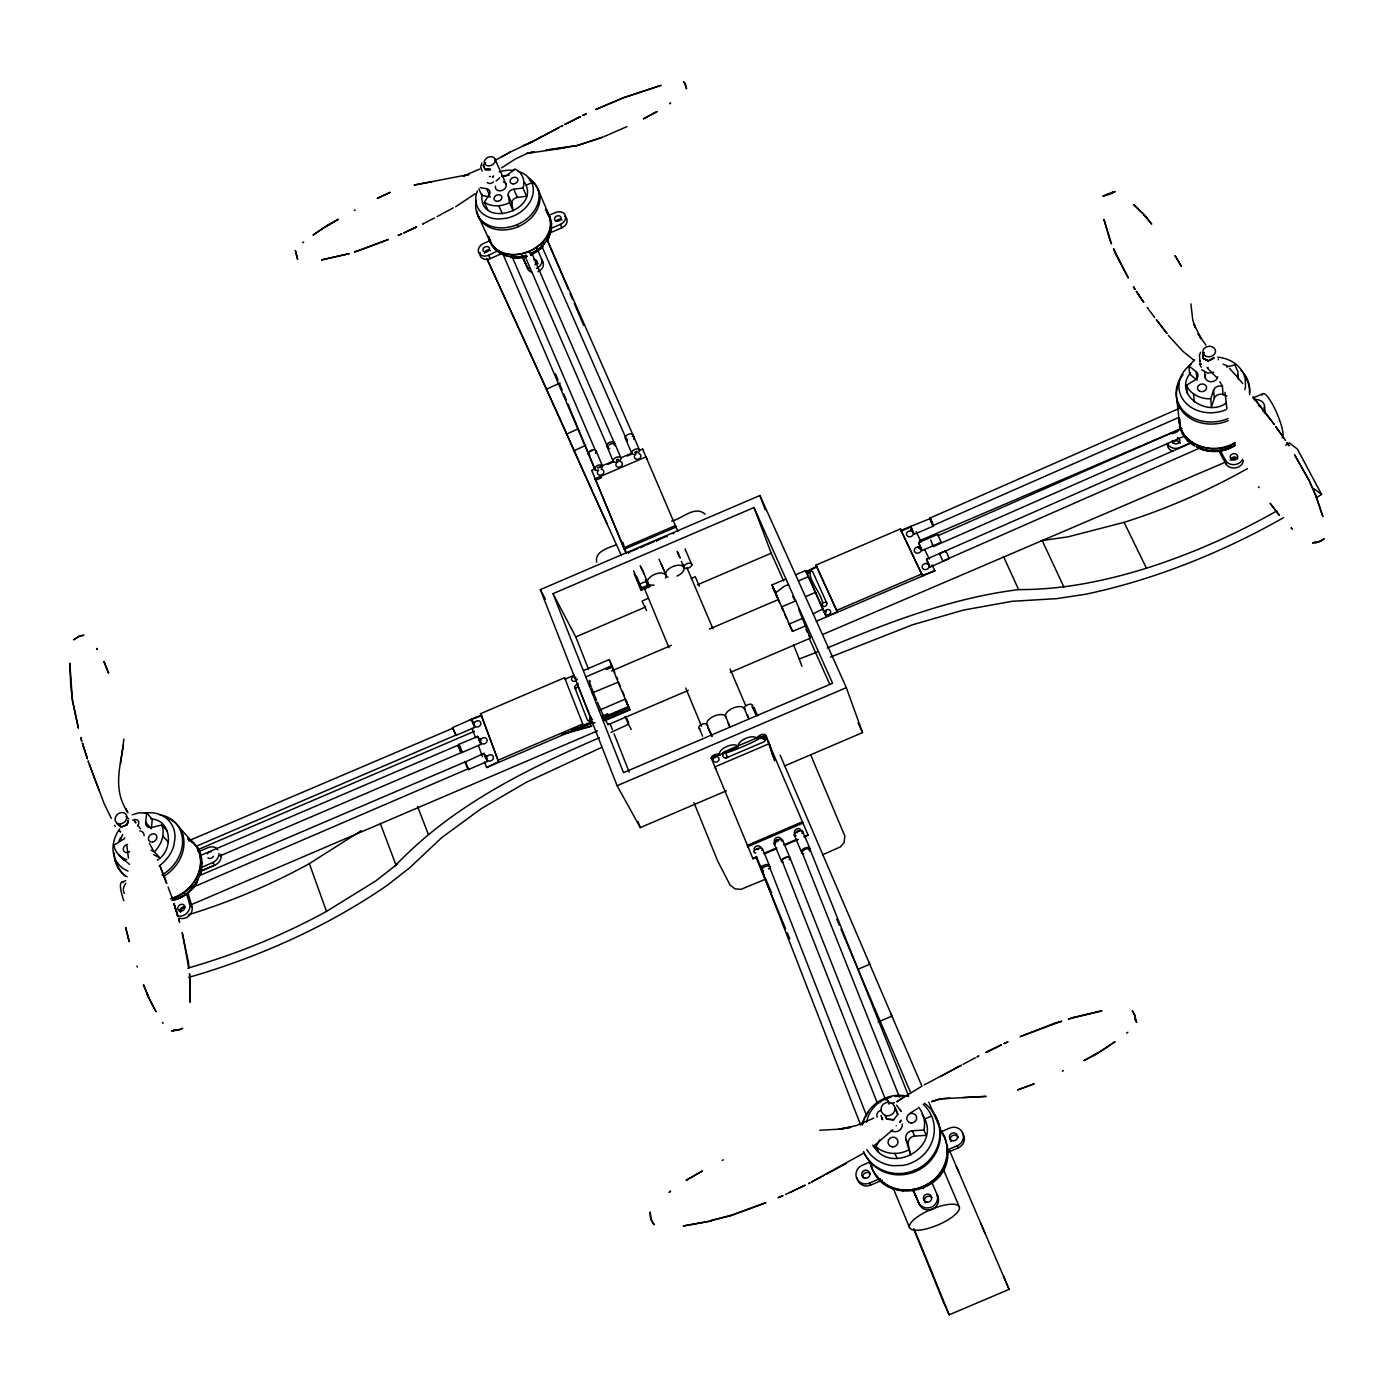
<?xml version="1.0" encoding="UTF-8"?>
<svg xmlns="http://www.w3.org/2000/svg" width="1396" height="1396" viewBox="0 0 1396 1396"><rect width="100%" height="100%" fill="white"/><g stroke="black" fill="none" stroke-linecap="round" stroke-linejoin="round"><path stroke-width="1.5" d="M877.281 1177.299L876.636 1176.008C899.233 1206.633 953.189 1183.476 947.012 1146.064C956.592 1193.65 879.55 1210.367 870.144 1161.681M1218.376 358.912L1218.359 359.767M1214.066 358.231L1208.325 360.866L1203.09 358.214L1203.474 352.996L1202.986 358.179L1208.325 360.901L1202.986 358.179L1203.335 352.822L1204.347 352.56M823.57 606.614L820.761 604.259L807.516 574.873L807.865 571.941L810.605 570.755A2.984 2.565 -19.8 0 1 812.891 572.203L826.956 603.456A3.001 2.6 -19.6 0 1 821.633 605.724M1179.009 408.522L930.172 517.986L931.97 522.889M1203.387 352.856L1202.986 358.179L1208.325 360.866L1214.049 357.446M932.772 524.477L933.435 525.367L930.172 517.986M123.372 745.202C119.498 769.161 113.268 790.468 127.437 811.757M549.71 234.493L549.954 230.549M488.705 236.186C497.953 275.727 568.346 245.277 546.464 211.337M547.319 240.723C551.315 232.958 553.357 223.639 549.169 215.525M123.878 739.06L120.562 763.839M932.284 544.894L933.348 546.534L930.731 540.043M816.398 621.203L934.919 570.772L922.372 575.327L900.891 530.393L930.137 518.579L933.191 526.17L914.206 534.284L910.768 526.275L911.763 529.416M481.986 194.114C477.99 229.572 541.788 210.953 524.617 182.37M1192.446 442.358L939.543 553.601L939.822 554.84M530.846 255.014L537.512 251.263L536.762 247.668M941.044 541.857L937.658 534.424L918.673 542.555C923.506 555.486 913.49 543.201 920.453 547.651M1201.729 447.174L942.841 561.035L939.543 553.601M146.667 812.978L152.321 819.155L151.326 828.631L145.655 822.488L146.667 812.978L138.64 812.891L132.201 814.775M197.586 851.106L197.9 848.105L196.522 846.587C208.999 867.021 192.142 894.121 170.417 898.919M941.131 542.294L922.11 550.6L918.673 542.555M929.753 518.143L931.149 522.331M926.543 559.15L945.633 550.827L947.692 554.718L949.123 558.732L930.015 567.055L926.543 559.15L930.015 567.055M175.687 897.401L177.1 898.884C201.111 890.683 213.222 852.624 187.762 838.874M937.658 534.424L937.938 535.715L1182.011 428.31M192.823 887.28L468.742 768.533M945.633 550.827L945.895 552.101M219.905 855.94L461.029 752.723L459.336 747.82L457.836 745.307L200.762 855.364M457.836 745.307L461.029 752.723M195.981 846.395L455.881 735.116L455.794 734.156M486 757.243L483.906 753.386L464.92 762.164L468.341 769.58L487.361 761.448L486.436 758.29M592.777 722.098L486.628 767.538L498.494 761.64L481.323 714.996L452.531 727.595L456.003 735.413L474.815 727.368L471.394 719.359L474.815 727.368M200.431 859.098L201.233 855.294L199.855 853.776M483.906 753.386L487.361 761.448M650.17 1212.356L651.618 1221.011L654.288 1224.746C651.967 1222.704 649.21 1214.782 650.309 1214.852L650.17 1212.182M481.027 744.347L477.764 736.425L481.027 744.347L462.146 752.444L460.017 748.588L458.708 744.417L477.764 736.425M468.341 769.58L465.549 761.919M590.421 716.794L589.374 721.017A3.001 2.6 -28.7 0 1 587.175 719.498L575.257 688.717L578.188 686.413L590.421 716.794L589.374 721.017L592.55 719.202M462.146 752.444L461.64 750.28M1264.34 412.972L1264.863 411A9.179 7.643 -6.6 0 0 1264.061 407.126M807.412 573.32L807.865 571.941M923.89 1130.01L912.269 1130.795A6.945 6.648 -24.6 0 0 905.795 1139.066L910.646 1155.277L908.22 1144.319A6.91 6.631 -24.6 0 1 914.659 1136.082L926.229 1135.314L923.89 1130.01C925.81 1122.192 923.594 1113.676 918.777 1107.272M1167.44 443.474L1167.422 443.579A9.126 7.678 -8.5 0 0 1171.104 450.454L1173.198 451.327M456.003 735.413L455.846 734.505M866.672 1122.122C868.521 1111.513 876.287 1102.02 886.635 1098.757L889.671 1103.381M117.316 823.745L121.33 827.043L127.019 824.704L128.153 820.883L127.053 824.722L121.243 827.078L117.159 823.727M128.135 820.953L127.019 824.704L128.223 820.848M778.497 841.09C779.195 837.53 773.524 840.828 777.031 841.928M757.086 738.17L757.295 737.524A4.467 2.094 -23.1 0 1 761.535 734.645A4.467 2.094 -23.1 0 1 765.374 735.203L765.374 735.989M765.235 736.407L765.374 735.203L758.813 738.013M1213.578 390.077L1214.311 398.296L1211.449 406.986L1210.698 398.802L1213.578 390.077A6.352 5.287 -7.7 0 1 1222.373 386.36L1223.088 394.597L1226.927 395.975M103.915 661.564L108.626 673.169L104.019 661.495M522.959 187.989L513.745 189.193A5.654 4.397 -23.9 0 0 508.196 195.231L509.523 202.629L513.17 210.866L511.861 203.484A5.619 4.38 -23.9 0 1 517.375 197.464L526.554 196.26L522.959 187.989C525.751 180.782 522.017 171.917 514.862 168.968L507.673 174.814A5.619 4.345 -23.9 0 1 501.74 176.158M120.143 840.549L122.726 834.424M761.204 736.565C763.49 739.025 713.094 759.651 724.35 751.746L759.424 736.791L764.24 737.332L765.305 739.81A3.054 2.705 -23.3 0 1 763.403 742.079L726.042 757.958A3.054 2.705 -24.9 0 1 723.058 754.329M1200.56 352.211L1199.443 355.422L1199.897 361.163M577.892 683.342L577.735 685.262M481.847 162.948L480.643 167.293L482.126 171.08M878.59 1151.892L876.007 1146.674L879.672 1139.921M1242.597 459.284L1241.48 461.134A9.248 7.783 -6.8 0 1 1233.069 464.659L1230.731 464.292A9.248 7.783 -6.8 0 1 1225.566 460.401L1220.383 450.856M1188.834 365.874L1196.232 371.86L1197.053 380.113L1189.689 374.145L1188.834 365.874L1194.487 360.011M1190.579 372.732C1172.605 394.405 1207.208 417.613 1226.246 402.99M488.042 210.395L484.29 202.176L489.158 194.899A5.636 4.38 -24.4 0 0 486.593 188.722L480.224 187.605M192.508 888.763L197.394 881.888L186.139 894.47L172.807 900.333A32.579 27.152 -40.7 0 0 197.272 881.766M529.381 251.804L530.288 253.845L537.652 249.727L543.847 244.283L548.419 237.878L547.546 235.819M807.586 572.988L809.104 571.034M822.174 605.951C825.106 596.755 807.115 580.422 810.605 570.755L807.83 572.796M885.378 1116.05L886.687 1119.138L893.597 1119.819L897.872 1114.322L895.255 1108.145M499.803 177.816L496.121 180.991M808.144 572.761L809.837 570.807L808.877 573.11M574.489 676.379L574.437 677.653L576.007 677.409M485.616 162.739L483.208 165.409L485.005 169.44L490.432 169.492L485.005 169.44L490.415 169.44L485.093 169.457L483.348 165.496M892.672 1129.835L873.233 1146.535M395.173 865.852C451.257 806.556 525.385 769.597 599.373 737.769M726.042 757.958L728.066 756.807M151.047 850.164L154.275 851.804C161.273 845.191 165.374 834.285 161.779 824.984L151.902 827.462A6.282 5.183 -39.8 0 1 145.655 822.488M157.399 860.111C173.645 850.234 172.319 820.098 150.716 818.789M1320.633 541.177L1324.263 538.873L1317.475 542.294L1320.756 541.177M361.32 830.672L309.354 863.618A350.693 184.534 -17.9 0 1 188.303 914.799M396.953 864.333L375.681 880.998L326.49 911.396A354.671 181.009 -18.2 0 1 187.762 968.143M1312.764 542.957L1314.299 542.102C1320.459 541.299 1313.933 543.917 1315.207 542.608L1312.833 542.922M756.353 849.361L758.621 849.449M180.45 1029.271C187.134 1025.833 176.943 1032.168 174.308 1029.847L172.615 1030.702M83.638 635.285L79.729 636.018L73.587 639.769L79.537 635.983L83.725 635.302M1115.369 253.688L1113.519 248.645L1128.352 278.013L1115.753 254.456M475.164 193.782L455.62 206.782M1113.659 192.282L1112.315 193.276C1090.8 200.762 1111.949 191.81 1113.833 192.247M978.526 1056.074L976.973 1056.929L978.858 1055.917M1127.881 1032.255L1126.677 1033.162M641.584 588.641C639.019 592.794 647.587 587.035 641.584 588.641L639.124 582.708M501.583 167.904L515.403 158.97L527.81 153.089L534.075 151.867L526.816 153.42L564.804 147.906M176.891 912.862L173.977 903.753L178.042 916.579L173.977 903.753M753.456 709.255L754.381 708.208L753.264 707.667M1111.914 1043.824L1115.09 1041.695L1100.327 1051.572L1110.884 1044.522M303.647 241.944L302.653 242.66M149.023 998.437L143.439 984.756L149.11 998.384M903.962 1097.064L921.308 1086.577M909.965 1113.258L917.73 1108.441M1138.438 294.643L1143.656 302.234L1136.396 291.45L1143.656 302.234M1187.333 393.498L1186.46 385.279L1195.255 379.887A6.317 5.235 -8.5 0 0 1196.232 371.86M354.34 210.482L355.212 209.958M863.723 1153.113L811.495 1182.028L820.988 1177.055M325.826 226.588L338.338 219.294L325.757 226.484M722.255 1160.46L723.355 1159.814M908.22 1150.077C898.186 1155.504 884.593 1154.352 876.007 1146.674M479.596 169.125L463.21 176.14L468.934 174.483L414.089 185.075L431.905 181.724M638.321 548.366L630.12 551.856A2.914 2.46 -24.9 0 0 629.456 552.223M646.47 544.894L654.34 541.526M656.155 540.758L664.426 537.233M1179.463 418.817C1178.678 445.952 1215.323 456.684 1235.146 442.864M1235.303 444.888C1224.17 452.828 1208.727 453.473 1196.721 447.069M1234.797 445.464C1223.385 452.95 1207.994 453.054 1196.04 446.685M501.792 156.788L509.959 152.199L495.51 160.174M530.916 255.154L543.114 246.359A29.176 22.929 -24 0 1 537.512 251.263M186.052 894.365L178.653 898.518L171.848 900.403M437.14 216.554L453.316 207.829M509.523 202.629C501.845 206.573 491.584 207.341 484.29 202.176M826.135 1174.35L846.098 1163.549M941.078 1076.089L961.443 1065.218L924.239 1084.919M975.368 1057.784L963.048 1064.328M822.855 1176.078L823.972 1175.484M1279.364 515.368L1270.098 503.275L1279.417 515.333M1062.373 1071.186L1063.49 1070.592M425.239 222.732L434.453 217.968M873.809 1118.161L856.219 1125.63L838.56 1129.329L850.879 1127.253L841.614 1129.032L819.749 1130.237M510.064 152.129L532.731 141.537L523.064 145.847M577.124 118.311L580.37 116.653L564.822 124.488L580.37 116.653M985.925 1052.462L1001.211 1044.976L985.925 1052.462L996.779 1047.157M626.944 126.6L604.154 136.564M407.632 231.23L416.531 226.955L403.933 232.87L416.531 226.955M789.77 1192.585L805.195 1185.169L785.616 1194.435M611.012 732.377L628.462 724.297L631.236 729.427M601.432 747.488L526.362 782.266L481.166 808.685L441.729 837.635L409.691 867.771L387.181 885.343A376.955 192.508 -18.2 0 1 188.512 977.444M522.924 145.917L532.173 141.659M566.881 434.68L546.412 389.257L560.058 382.993M566.619 434.121L578.119 428.851M621.395 555.625L573.965 450.751L585.639 445.394M647.988 598.395L642.09 601.118L646.54 610.593M691.299 578.52L695.243 576.705L699.396 586.32M933.435 525.367L1178.311 417.648M218.963 853.654A9.109 7.626 -39.8 0 1 218.666 855.8L217.811 857.912A9.109 7.626 -39.8 0 1 212.628 862.571L201.425 867.509L200.483 874.315A32.579 27.152 -40.7 0 0 201.373 868.382M933.348 546.534L1185.291 435.709M200.064 871.593L214.879 865.084A9.091 7.608 -39.8 0 0 220.062 860.425L220.917 858.331A9.091 7.608 -39.8 0 0 220.934 854.125M526.379 185.092L531.841 182.736M490.502 240.461L483.731 243.375A8.167 6.422 -24.8 0 0 479.142 247.389L478.462 249.134A8.167 6.422 -24.8 0 0 480.887 255.067L482.58 255.8A8.167 6.422 -24.8 0 0 488.617 255.259L498.355 250.53M548.488 215.508L555.259 212.611A8.167 6.422 -23.2 0 1 561.297 212.052L563.024 212.75A8.167 6.422 -23.2 0 1 565.572 218.649L564.909 220.376A8.167 6.422 -23.2 0 1 560.337 224.407L550.164 228.769M480.05 252.501A8.149 6.422 -24.8 0 0 482.475 258.435L484.168 259.167A8.149 6.422 -24.8 0 0 490.188 258.626L501.897 253.583M550.059 232.87L561.785 227.827A8.167 6.422 -23.2 0 0 566.34 223.814L567.003 222.086A8.167 6.422 -23.2 0 0 564.455 216.188M626.176 553.531L591.712 470.365L595.15 468.882M600.437 466.613L613.385 461.064M620.784 457.888L631.865 453.124M639.002 450.07L642.753 449.338M607.661 464.397L613.507 461.884M627.153 456.038L631.062 454.363M624.675 549.919L595.097 478.723L645.982 456.893L646.941 459.11M595.778 480.172L601.641 477.659M616.509 544.702C609.092 547.808 594.434 551.036 596.65 562.204M671.668 521.074C681.824 519.103 694.876 504.881 705.102 514.199M623.68 547.79L675.367 525.629L676.31 527.793M624.344 549.204L675.996 527.077M726.391 790.799L640.293 827.601L617.102 785.704L540.339 589.618L759.93 495.493L846.342 687.67L862.536 732.621L784.447 765.985M553.008 593.666L753.997 507.533L832.574 683.255L623.523 772.669L553.008 593.666L575.78 636.925L588.536 669.208M575.78 636.925L645.58 607.016M697.424 584.802L771.22 553.2L753.997 507.533M816.8 567.23L816.032 565.066L900.455 528.927L922.582 576.059M779.579 602.74L772.005 584.924L785.808 579.008M795.668 574.786L805.527 570.563L808.546 577.333M814.985 567.998L805.963 571.871L805.527 570.563M909.826 527.391L901.101 531.126L900.455 528.927M498.895 762.286L480.521 713.705L564.56 677.706L565.659 679.695M583.615 670.534L609.162 659.593L612.443 667.026L611.535 665.875L585.919 676.833M565.293 679.032L574.297 675.175M188.792 840.741L453.089 728.119M774.099 590.037C774.588 597.418 782.737 584.261 788.635 585.099M798.529 580.876L808.406 576.635L810.622 581.05L815.91 593.719L815.526 592.393L805.614 596.633M606.37 669.591L612.268 667.061M611.431 671.005L671.406 645.318M709.412 629.055L777.398 599.948M121.731 882.307L125.745 880.579M197.866 849.693L474.378 731.312M919.301 540.828L1180.981 428.799M1252.893 398.017L1262.874 393.742M782.667 609.424L781.812 606.824L795.685 600.873M592.253 692.905L618.184 682.173M199.593 875.589L465.583 761.727M789.281 624.012L803.189 618.062M813.135 613.804L822.907 608.988L826.467 617.189L821.284 605.585M599.39 710.198L625.129 699.169M837.408 612.512L836.675 610.384L921.953 573.896M826.205 616.491L837.164 611.797L816.538 566.514L805.946 571.819M788.391 622.633L792.474 631.393L806.452 625.46M497.709 760.384L582.603 724.035L583.685 725.99M639.944 547.668L644.83 545.592M601.868 716.322L607.853 713.757M592.41 721.453L583.319 725.344L564.56 677.706M602.426 717.684L628.2 706.655L626.298 701.228L626.821 702.31M602.618 717.945L628.741 707.161L622.982 709.569M603.927 717.719L609.651 715.275M602.723 718.417L628.741 707.249L629.247 708.365M594.993 722.57L571.051 729.794M602.985 719.149L628.95 708.034L629.875 709.988L629.125 708.453M603.578 720.702L629.718 709.5M605.777 720.249L629.84 709.953M608.272 724.629L688.298 690.374M730.317 672.401L810.361 638.147L798.652 609.267M178.688 910.07L184.708 907.505M190.711 904.922L597.488 730.858M822.419 634.604L1226.159 461.832M1230.155 460.122L1236.158 457.539M617.102 785.704L846.342 687.67M756.911 857.092L752.985 858.767L711.349 758.307L738.362 746.755M711.943 758.831L711.349 758.307A4.467 2.094 -22.6 0 1 714.56 754.66A4.467 2.094 -22.6 0 1 719.551 754.8L720.039 755.376M747.89 846.587L802.944 823.064M763.821 853.41L776.612 847.93M783.941 844.807L796.732 839.345M804.131 836.187L808.144 835.209L804.201 836.885M764.799 853.724L776.612 848.663M784.5 845.313L798.285 839.415M765.078 879.375L740.91 889.374L735.134 888.903L730.091 885.099L717.701 861.07L693.934 802.56M822.488 854.858L840.497 846.849L844.126 842.364L844.859 836.082L810.727 755.009M857.877 969.33L869.778 964.252L780.155 755.166M878.101 1022.029L891.957 1016.131M922.058 1114.235L924.885 1118.929L931.603 1116.067M869.272 1162.31L862.17 1165.328A9.999 9.598 -31.7 0 0 856.743 1170.686L856.045 1173.146A9.999 9.598 -31.7 0 0 859.674 1182.028L861.89 1183.25A9.999 9.598 -31.7 0 0 869.464 1183.093L880.143 1178.556M940.852 1131.842L949.734 1128.073A9.999 9.598 -19.9 0 1 957.342 1127.881L959.576 1129.085A9.999 9.598 -19.9 0 1 963.397 1137.897L962.717 1140.34A9.999 9.598 -19.9 0 1 957.324 1145.697L946.645 1150.252M857.127 1177.788A9.981 9.58 -31.8 0 0 860.791 1184.14L863.007 1185.344A9.981 9.58 -31.8 0 0 870.563 1185.187L882.289 1180.196M946.488 1152.887L958.232 1147.896A9.964 9.58 -19.9 0 0 963.624 1142.539L964.287 1140.096A9.964 9.58 -19.9 0 0 962.315 1133.028M913.612 1228.969A390.025 8.917 67 0 1 943.312 1301.875L949.175 1314.823L1009.116 1289.363L1003.55 1276.293M648.651 587.507L650.292 586.128L648.704 585.605L647.273 587.402L648.651 587.507L645.353 579.549M1172.361 433.772L1177.98 431.416M198.982 851.473L208.248 847.564A9.109 7.626 -39.8 0 1 214.722 847.32L216.485 848.314A9.109 7.626 -39.8 0 1 217.828 849.763M1191.05 442.654L1179.795 447.523A9.144 7.678 -8.5 0 1 1172.815 447.994L1170.721 447.121A9.144 7.678 -8.5 0 1 1167.754 444.137M199.454 871.575L214.879 865.084L212.628 862.571M801.915 666.293L799.245 659.034L817.201 651.949M827.182 648.023C888.851 622.197 951.828 597.907 1018.609 589.601C1062.269 589.81 1104.899 581.085 1146.43 568.207A356.765 181.881 -27.4 0 0 1276.834 510.901M830.358 657.15L912.408 624.815L963.153 610.157L1011.926 601.327L1056.598 598.64L1085.268 594.312A379.189 193.433 -27.4 0 0 1283.5 517.672M1213.77 372.226L1207.645 373.133L1201.624 369.731M501.67 176.123L509.191 175.076M489.822 241.054C494.917 255.485 512.925 260.127 526.257 255.102M931.743 1101.566L940.59 1098.809M931.603 1101.601L940.433 1098.861L986.1 1096.401L962.839 1097.553M180.573 1029.288L172.668 1030.649M665.089 536.867L665.822 536.64A2.914 2.46 -23.7 0 1 667.271 536.71M761.291 737.123L763.577 737.001M725.501 752.531L724.733 752.758A3.054 2.705 -24.9 0 0 724.035 753.142M1202.497 447.418L1202.706 449.442L1211.92 450.908L1221.395 450.28L1230.469 447.61L1230.312 445.586M892.463 1103.224L894.47 1102.648M580.788 726.286L590.752 723.529M579.375 728.38L585.378 726.705M561.541 734.156L591.625 725.798M561.663 734.575L591.73 726.252M1247.483 468.567A352.752 185.459 -27.7 0 1 1124.077 522.331L1067.94 536.867L1040.997 540.723M1226.613 367.026L1234.867 364.897L1237.938 371.685L1238.2 377.513M822.645 602.775L826.397 602.234L826.956 603.456M940.346 1098.879L949.961 1098.094M551.961 149.477L577.194 145.585L602.898 137.122L577.194 145.55L545.958 149.948M523.64 257.422L511.006 257.335M1210.698 398.802C1201.083 399.221 1190.422 394.44 1186.46 385.279M1043.335 540.496L1042.201 540.549L1063.874 586.966M489.455 176.489L490.345 176.489M760.087 736.617L762.827 736.861M893.58 1119.767L886.774 1119.086L885.326 1115.666M510.953 257.196L516.188 257.946L527.269 256.288A29.176 22.929 -24 0 1 510.866 257.318M490.328 196.976L481.864 195.492L478.863 188.879M1207.208 367.462L1208.203 367.689M126.757 859.674C120.213 857.842 114.856 851.909 113.896 845.156L122.918 839.659A6.299 5.183 -40.5 0 0 124.959 837.844M761.57 736.687L764.24 737.332M176.978 915.636L179.037 916.125A9.196 7.713 -41.5 0 0 187.343 912.635L188.722 910.698A9.196 7.713 -41.5 0 0 189.629 904.276L186.61 893.876M179.316 918.062L181.375 918.551A9.179 7.695 -41.6 0 0 189.682 915.061L191.06 913.124A9.179 7.695 -41.6 0 0 191.95 906.719L188.006 892.882M911.256 531.004C914.938 530.288 908.622 527.583 911.256 531.004A3.49 3.001 -16.4 0 0 906.44 534.162A3.49 3.001 -16.4 0 0 911.466 536.378A3.49 3.001 -16.4 0 0 912.024 531.265M1223.105 364.147L1227.712 365.996M468.655 769.109L468.079 768.271M761.78 736.896L765.148 738.397M712.344 759.023L711.349 758.307M699.815 728.729L699.187 728.45A4.432 2.129 -22.6 0 1 701.455 724.576A4.432 2.129 -22.6 0 1 706.952 724.524A10.156 4.869 -22.7 0 1 714.246 716.078A10.156 4.869 -22.7 0 1 725.641 716.532L726.112 717.108M761.291 737.926L765.305 739.81L761.797 737.193M455.881 735.116L452.531 727.595M745.29 709.273L744.33 708.54A10.156 4.869 -22.9 0 0 733.005 708.069A10.156 4.869 -22.9 0 0 725.641 716.532L725.833 717.823M153.508 854.579L159.929 857.842L154.275 851.804M464.885 761.518L465.671 762.582M189.158 840.409L192.613 842.364M129.514 864.386L122.272 858.139M458.708 744.417L459.93 746.284M933.052 526.065L932.057 524.32M796.907 832.766L797.168 831.283L799.035 831.388M1313.566 488.443L1321.628 494.393A379.189 193.433 -27.4 0 1 1316.306 497.831M1194.226 360.465L1182.848 351.269L1168.365 335.476M896.476 1105.196L901.223 1111.495L900.245 1109.803M1179.655 424.733C1180.667 433.772 1186.757 441.363 1194.383 445.987L1194.156 443.963M1207.226 368.003L1216.614 377.461M126.006 816.712L128.816 818.911M577.455 684.354A2.966 2.565 -28.4 0 0 574.786 687.478L575.763 689.17M1133.866 204.741L1142.905 213.536L1133.831 204.706M893.772 1189.601L909.581 1227.73L911.309 1229.387A26.96 8.481 -22.8 0 0 940.852 1223.664A26.96 8.481 -22.8 0 0 959.314 1206.894L943.138 1168.923M115.292 861.297L116.775 862.833A36.61 30.311 -40.4 0 0 125.326 876.077M118.608 854.509L124.419 860.512M959.314 1206.894L957.691 1205.184A26.96 8.481 -22.8 0 0 927.991 1210.821A26.96 8.481 -22.8 0 0 909.581 1227.73M189.629 904.276L191.95 906.719M183.888 892.812L185.284 894.295M190.938 886.477L192.334 887.978M196.347 878.869L197.743 880.37M162.704 835.942L168.323 842.05M199.768 870.493L201.146 871.994M1229.649 368.561L1236.385 375.96M161.779 824.984L167.38 831.126M200.954 861.925L202.333 863.443M179.543 827.741L196.155 846.168M181.463 833.429L182.893 835M617.957 681.894L628.741 707.249M628.165 706.62L624.815 698.681L625.792 699.937M707.039 725.082L707.807 725.536M1236.647 376.257L1242.789 383.603M737.734 746.022L737.524 745.761A10.226 4.799 -22.7 0 0 725.728 746.965A10.226 4.799 -22.7 0 0 719.551 754.8L719.638 755.358M757.173 738.728L756.353 737.716A10.226 4.799 -22.9 0 0 745.813 738.344A10.226 4.799 -22.9 0 0 738.17 745.499L738.222 745.813M640.973 566.933L648.529 584.086A9.859 5.183 -22.7 0 0 654.061 585.133M815.526 592.393L823.308 610.192M659.034 559.185L666.642 576.339A9.859 5.2 -22.9 0 0 668.056 577.089M810.361 638.147L808.912 635.634M681.353 561.454L684.895 568.277A4.293 2.269 -23.1 0 0 691.735 565.345L691.91 564.682A4.293 2.269 -23.1 0 0 687.495 563.495A4.293 2.269 -23.1 0 0 683.918 567.474L684.145 568.835A9.859 5.2 -22.9 0 1 676.938 576.094M1205.935 345.144L1198.1 333.749L1201.275 339.036L1193.667 323.523L1195.273 327.449L1192.76 320.12L1190.91 303.857M1154.701 317.503L1148.838 309.668M1258.442 486.75L1259.105 487.623M138.047 825.525L140.472 828.823M1283.5 437.489L1275.578 426.356L1285.524 440.473M772.005 584.924L775.827 593.841M914.066 534.197L912.652 531.475M921.971 550.495L921.395 549.518M774.797 591.032L783.61 611.535M774.239 589.88L777.014 596.842L776.7 596.005M781.812 606.824L790.729 627.519M546.464 212L550.041 217.584M469.178 720.196L481.725 715.642L480.521 713.705M485.267 756.824C491.287 758.133 481.149 751.746 486.803 759.267M928.427 563.426C922.983 562.099 930.661 565.764 928.829 565.171M1219.842 381.841L1222.564 386.378M941.305 1131.406L944.935 1137.827L941.881 1132.732M479.107 739.723C485.337 740.613 475.67 735.046 480.556 742.183M872.884 1144.999C888.851 1175.066 939.124 1149.885 924.885 1118.929M472.982 722.866C477.641 724.227 469.789 718.242 474.361 725.222M127.996 812.734L125.71 808.79L127.333 811.617M111.314 818.388L104.089 803.538L89.082 763.612L99.238 790.817M155.916 1011.472L149.407 999.117L156.038 1011.699M1218.917 451.1L1225.845 463.734A9.231 7.765 -6.7 0 0 1231.01 467.608L1233.349 467.992A9.231 7.765 -6.7 0 0 1241.742 464.467L1242.859 462.634A9.231 7.765 -6.7 0 0 1243.4 460.628M618.952 683.569L619.056 682.923M149.407 843.254L153.822 851.49M162.442 1022.395L163.088 1023.46M1321.628 494.393L1297.408 449.076L1289.293 442.933A352.752 185.459 -27.7 0 1 1285.768 445.272M540.339 589.618L545.452 599.198M869.464 1183.093L870.563 1185.187M871.628 1167.44L872.291 1168.731L871.296 1164.892M883.79 1182.97L884.418 1184.244M892.62 1187.822L893.248 1189.095M618.672 683.063L620.26 686.361M902.531 1190.247L903.142 1191.503M1124.077 522.331L1146.43 568.207M880.946 1115.439L882.481 1119.557L881.888 1117.673M916.142 531.754L921.238 542.049M924.588 549.309L929.282 559.063M932.092 564.926L934.919 570.772M748.186 847.198L747.296 845.348L802.403 821.808L803.224 823.692M912.932 1189.916L919.301 1204.137A10.051 9.737 -26.6 0 0 924.676 1209.355L927.188 1209.966A10.051 9.737 -26.6 0 0 936.454 1206.022L937.763 1203.771A10.051 9.737 -26.6 0 0 937.798 1196.267L931.708 1182.028M894.766 1153.323L897.244 1158.505M752.985 858.767L756.423 856.568L764.362 875.641M912.827 1190.02L913.438 1191.294M715.747 768.847L714.839 766.91L769.022 743.754L769.877 745.708M881.574 1117.673L882.481 1119.557M792.754 596.301L794.307 599.582M114.664 825.263L115.31 826.624M914.886 1170.214L915.497 1171.523M595.097 478.723L596.127 480.905M488.617 255.259L490.188 258.626M617.974 681.632L611.535 665.875M905.795 1139.066L908.22 1144.319M493.329 246.708L494.271 248.732M478.2 215.944L489.56 240.513M886.635 1098.757L889.13 1104.166M498.721 250.739L499.576 253.147M1003.462 556.428L1018.609 589.601M505.404 253.95L506.329 255.992M816.032 565.066L836.675 610.384M931.795 1181.958L932.371 1183.25M937.798 1196.267L936.838 1194.173A10.069 9.755 -26.5 0 1 936.821 1201.694L935.495 1203.945A10.069 9.755 -26.5 0 1 926.211 1207.889L923.681 1207.278A10.069 9.755 -26.5 0 1 918.306 1202.061M806.015 629.387L807.342 632.318M513.135 255.049L514.06 257.091M912.269 1130.795L914.659 1136.082M486.593 188.722L489.577 195.335M593.108 492.893L607.086 523.814M858.086 722.709L862.536 732.621M521.319 254.316L522.226 256.358M522.697 257.37L527.897 268.957A8.219 6.509 -24 0 0 531.893 272.255M498.738 205.631L502.42 213.85M592.253 490.991L567.596 435.779A341.915 2.042 65.3 0 0 488.792 262.71L486.82 258.626A321.673 1.92 65.3 0 1 546.412 389.257M614.833 672.575L609.162 659.593M771.22 553.2L783.61 580.945M809.261 638.426L829.608 684.005M523.134 258.26L527.897 268.957L522.872 256.951M773.75 589.339L773.244 588.222L773.873 589.81M517.27 224.582L518.213 226.676A32.736 25.529 -24 0 0 535.785 185.72M939.124 1174.682L939.7 1175.956M460.383 747.226L461.273 749.303M494.969 159.039A5.689 4.397 -24 0 1 488.6 165.932A5.689 4.397 -24 0 1 485.651 158.917A5.689 4.397 -24 0 1 494.969 159.039L505.98 184.01M508.196 195.231L511.861 203.484M566.444 433.702L573.965 450.751M546.255 237.878L634.028 437.332M537.966 271.714A8.219 6.509 -24 0 0 541.404 269.288L542.573 267.666A8.219 6.509 -24 0 0 542.992 262.465L541.491 259.098A8.219 6.509 -24 0 1 541.072 264.298L539.903 265.921A8.219 6.509 -24 0 1 536.465 268.346M912.775 1189.322L919.301 1204.137L913.717 1190.788M626.193 717.195L628.776 723.058M625.024 716.445L628.462 724.297M541.282 244.946L626.979 440.543M513.745 189.193L517.375 197.464M542.957 242.223L543.847 244.283M944.307 1165.835L944.865 1167.143M531.579 252.711L614.99 444.469M895.202 1108.302L897.785 1114.357M524.844 255.8L607.941 447.68M786.576 618.533L784.535 613.769M776.49 595.708L775.967 594.504M956.173 1165.974L984.965 1233.139M980.777 1223.28L1009.116 1289.363M511.529 255.294L594.905 449.268M868.766 961.984L892.533 1017.457M890.596 1013.007L922.041 1086.35M928.794 1102.09L941.148 1130.987M949.629 1150.758L958.947 1172.518M550.199 228.927L551.071 230.986M946.994 1156.08L947.552 1157.389M754.206 707.807L757.644 715.834M766.212 735.884L774.553 760.855M765.374 735.203L808.144 835.209M752.479 705.835L756.51 715.258M642.439 448.605L677.845 531.387M685.017 548.907L691.858 564.909M752.828 707.755L755.393 713.757M503.084 254.369L588.728 454.468M538.332 190.065L548.925 214.967M550.739 221.999L551.629 224.058M802.63 831.405L810.291 849.361M633.034 434.959L639.455 450.001M546.133 237.372L568.346 289.478M570.057 293.492L572.604 299.494M574.314 303.508L583.72 325.547M686.972 567.806L712.99 628.846M730.091 669.016L745.481 705.102M836.693 919.126L839.24 925.129M840.95 929.125L910.768 1092.981M747.296 714.735L748.902 718.521M677.671 552.048L680.236 558.051M751.886 706.934A4.432 2.129 -23.1 0 0 752.357 706.254L752.549 705.608A4.432 2.129 -23.1 0 0 748.099 704.631A4.432 2.129 -23.1 0 0 744.33 708.54L748.343 717.963M677.095 551.455L679.66 557.458M682.347 564.246L684.04 568.259M790.921 627.467L792.527 631.376M794.237 834.983L801.862 852.956M625.338 438.257L631.742 453.299M725.833 753.386L727.508 757.33M560.337 224.407L561.785 227.827M537.914 250.477L542.992 262.465M782.51 840.06L790.066 857.982M614.572 442.881L620.923 457.94M765.148 877.561L771.691 893.108M622.267 690.933L624.187 695.54M626.996 702.729L628.95 708.034M725.641 716.532L729.619 725.972M661.215 563.827L663.746 569.847M728.136 722.936L729.724 726.723M774.117 843.655L781.655 861.576M606.894 446.179L613.21 461.256M762.373 848.663L769.859 866.619M596.109 450.803L602.426 465.932M710.599 732.673L712.169 736.46M642.3 569.568L643.975 573.582M706.952 724.524L711.681 735.884M707.772 727.194L710.128 732.865M640.188 565.746L641.863 569.76M646.034 579.811L647.709 583.825M760.785 865.869L763.176 871.628M957.324 1145.697L958.232 1147.896M555.521 373.936L558.016 379.991M559.691 384.005L562.204 390.042M563.862 394.073L566.375 400.111M568.032 404.142L595.586 470.557M644.376 588.379L668.963 647.692M685.698 688.019L701.542 726.252M755.637 856.533L785.599 928.759M787.257 932.772L789.752 938.793M588.431 454.101L594.713 469.248M636.576 576.304L639.036 582.254M699.396 728.538L702.537 736.111M633.679 570.894L640.345 586.983M634.168 573.808L640.956 590.107M616.858 677.304L617.765 679.52M136.895 966.067L137.297 967.044M793.609 645.057L799.245 659.034M809.54 848.192L908.604 1095.947M801.653 851.298L899.513 1097.186M789.927 857.65L885.622 1099.908M610.052 723.669L612.443 729.724M614.048 733.755L629.195 772.093M782.039 860.756L877.351 1103.154M637.92 821.546L640.293 827.601M768.882 865.241L866.619 1115.823M574.786 687.478L575.257 688.717M760.995 868.329L860.686 1125.141M417.596 806.591L428.38 834.476M380.27 823.361L395.993 865.084M171.027 894.941L168.113 887.106M759.93 495.493L765.2 509.715M472.145 728.363L475.582 737.786M478.339 745.324L482.51 756.719M484.482 762.111L486.628 767.538M309.354 863.618L326.49 911.396M82.416 743.318L87.372 758.674L82.416 743.318L83.463 746.546M768.795 741.887L773.122 756.283M622.86 542.189L626.001 552.397M944.377 1136.484L947.57 1147.39M920.453 546.761L920.941 548.733M490.013 239.85L490.764 243.096M647.657 583.005L647.604 584.261A4.31 2.269 -22.5 0 1 640.747 587.192L640.118 586.861A4.31 2.269 -22.5 0 1 642.23 582.882A4.31 2.269 -22.5 0 1 647.657 583.005A9.859 5.183 -22.7 0 1 654.55 574.384A9.859 5.183 -22.7 0 1 665.787 575.239A9.859 5.2 -22.9 0 1 672.732 566.584A9.859 5.2 -22.9 0 1 683.918 567.474M126.704 844.528L128.449 858.156M665.787 575.239L666.014 576.6A9.859 5.183 -22.7 0 1 665.63 578.119M1225.007 392.363L1226.944 408.801M1199.845 360.255L1200.071 362.157M1176.845 399.692L1179.603 424.192M1179.341 405.172L1179.568 407.248M1182.342 432.219L1182.569 434.243M1187.298 438.78L1187.507 440.804M1193.51 393.689L1194.348 401.874M1202.846 352.699L1203.247 356.853M1204.626 371.371L1205.219 377.601M1211.728 448.884L1211.92 450.908M1221.221 448.273L1221.395 450.28M1225.566 460.401L1225.845 463.734M1238.095 374.931L1238.409 379.066M1246.227 377.007L1246.384 379.136A36.785 30.572 -7.8 0 1 1249.595 394.667M1179.62 418.87L1179.882 426.757M608.29 723.913A24.046 1.204 66.8 0 1 607.592 723.843L606.318 721.592A24.046 1.204 66.8 0 1 597.401 702.205M596.581 700.269A24.046 1.204 66.8 0 1 591.642 687.966M591.119 686.57A24.046 1.204 66.8 0 1 590.142 681.3M1262.124 395.225A24.098 4.991 66.8 0 1 1272.803 404.84A24.098 4.991 66.8 0 1 1283.011 433.65L1282.924 436.477A24.098 4.991 66.8 0 1 1282.121 437.873M123.825 900.717A23.976 5.479 66.8 0 1 123.372 882.534M761.309 868.713A4.24 1.832 -21.3 0 1 764.764 864.892A4.24 1.832 -21.3 0 1 768.69 866.288M762.635 869.08A4.24 1.832 -21.3 0 1 761.867 868.975M782.353 861.14A4.24 1.832 -21.5 0 1 783.714 858.313A4.24 1.832 -21.5 0 1 788.827 856.952A4.24 1.832 -21.5 0 1 789.246 859.325M801.95 851.682A4.24 1.832 -21.7 0 1 803.346 848.838A4.24 1.832 -21.7 0 1 808.459 847.494A4.24 1.832 -21.7 0 1 808.825 849.867M632.318 436.39A3.874 2.199 -23.8 0 1 633.679 439.199M627.345 440.996A3.874 2.199 -23.8 0 1 626.961 439.339M608.848 445.167A3.874 2.199 -23.5 0 1 613.263 443.544A3.874 2.199 -23.5 0 1 615.008 445.673M609.668 448.605A3.874 2.199 -23.5 0 1 607.923 446.476M595.394 450.803A3.874 2.199 -23.2 0 1 595.446 453.124M589.705 455.236A3.874 2.199 -23.2 0 1 589.618 451.972M590.368 451.379A3.874 2.199 -23.2 0 1 592.183 450.559M914.171 1229.073A414.717 9.475 67 0 1 949.175 1314.823M640.52 547.389A9.807 5.252 -22.7 0 1 642.771 546.22M656.609 541.055A9.807 5.252 -22.9 0 1 660.849 538.472M673.134 533.778A2.914 2.46 -23.4 0 1 673.692 533.272M628.497 553.34A2.914 2.46 -24.9 0 1 628.915 552.729M601.24 469.422A3.35 2.792 -24.7 0 1 603.683 472.947A3.35 2.792 -24.7 0 1 598.954 474.989A3.35 2.792 -24.7 0 1 598.151 470.749M639.054 453.683A3.35 2.792 -23.6 0 1 640.31 457.766A3.35 2.792 -23.6 0 1 635.32 458.708A3.35 2.792 -23.6 0 1 635.791 454.293M620.557 461.622A3.35 2.792 -24.1 0 1 622.075 465.252A3.35 2.792 -24.1 0 1 617.713 467.119A3.35 2.792 -24.1 0 1 616.194 463.489M616.666 462.809A3.35 2.792 -24.1 0 1 618.062 461.797L617.015 462.111A4.205 2.373 -22.8 0 1 613.35 459.703A4.205 2.373 -22.8 0 1 619.667 456.998A4.205 2.373 -22.8 0 1 619.004 461.256M589.444 454.956A4.188 2.391 -22.5 0 1 589.252 451.623A4.188 2.391 -22.5 0 1 594.574 449.791A4.188 2.391 -22.5 0 1 595.691 452.81M598.518 470.103A4.205 2.373 -22.5 0 1 594.731 467.957A4.205 2.373 -22.5 0 1 600.594 464.903A4.205 2.373 -22.5 0 1 601.344 468.637M607.888 447.052A4.188 2.391 -22.8 0 1 607.731 443.684A4.188 2.391 -22.8 0 1 613.053 441.869A4.188 2.391 -22.8 0 1 614.135 444.905M627.153 439.321A4.188 2.391 -23.1 0 1 625.635 436.459A4.188 2.391 -23.1 0 1 630.626 433.859A4.188 2.391 -23.1 0 1 632.999 436.267M635.512 454.171A4.205 2.373 -23.1 0 1 631.777 451.99A4.205 2.373 -23.1 0 1 637.658 448.936A4.205 2.373 -23.1 0 1 638.338 452.705M715.816 756.667A3.054 2.687 -25.4 0 1 719.045 759.581A3.054 2.687 -25.4 0 1 714.839 761.989A3.054 2.687 -25.4 0 1 713.792 757.819M795.039 834.18A3.647 3.281 -23.4 0 1 796.662 828.997A3.647 3.281 -23.4 0 1 801.513 831.405M754.398 850.6A3.647 3.281 -25.5 0 1 756.492 846.15A3.647 3.281 -25.5 0 1 761.099 847.738M775.583 843.341A3.647 3.281 -24.5 0 1 776.577 837.565A3.647 3.281 -24.5 0 1 781.376 840.863M803.66 853.706A4.572 1.972 -23 0 1 802.543 851.141A4.572 1.972 -23 0 1 808.493 848.594A4.572 1.972 -23 0 1 809.61 851.159M796.034 835.75A4.554 2.007 -23 0 1 794.9 833.168A4.554 2.007 -23 0 1 800.833 830.637A4.554 2.007 -23 0 1 801.95 833.22M783.47 862.327A4.572 1.972 -22.8 0 1 782.301 859.779A4.572 1.972 -22.8 0 1 788.251 857.231A4.572 1.972 -22.8 0 1 789.421 859.796M775.094 844.318A4.554 2.007 -22.8 0 1 774.989 841.614A4.554 2.007 -22.8 0 1 780.381 839.31A4.554 2.007 -22.8 0 1 782.353 841.212M763.263 870.947A4.572 1.972 -22.6 0 1 762.286 868.207A4.572 1.972 -22.6 0 1 768.603 865.921A4.572 1.972 -22.6 0 1 768.481 869.062M755.812 852.991A4.554 2.007 -22.6 0 1 754.608 850.443A4.554 2.007 -22.6 0 1 760.541 847.913A4.554 2.007 -22.6 0 1 761.745 850.461M824.792 611.989A3.001 2.6 -19.5 0 1 829.154 609.72A3.001 2.6 -19.5 0 1 829.678 613.978A3.001 2.6 -19.5 0 1 824.966 613.333M927.747 563.984A3.525 3.036 -16 0 1 927.468 569.027A3.525 3.036 -16 0 1 922.198 567.439A3.525 3.036 -16 0 1 926.072 563.478M921.168 549.5A3.507 3.019 -16.2 0 1 916.945 553.148A3.507 3.019 -16.2 0 1 914.799 548.68A3.507 3.019 -16.2 0 1 920.488 548.087M1172.937 443.003A3.787 3.176 -8.5 0 1 1180.178 443.335M1230.644 459.197A3.822 3.211 -6.7 0 1 1237.694 458.743M1263.014 411.384A9.196 7.643 -6.6 0 0 1264.13 409.569L1264.654 407.597A9.196 7.643 -6.6 0 0 1260.797 400.774L1258.668 399.919A9.196 7.643 -6.6 0 0 1253.957 399.727M1258.424 405.084A3.804 3.176 -6.6 0 1 1259.262 406.55M1177.421 437.611A3.787 3.176 -8.5 0 1 1179.707 441.363A3.787 3.176 -8.5 0 1 1175.345 443.806A3.787 3.176 -8.5 0 1 1172.308 440.473M1234.919 445.446A32.736 27.379 -7.5 0 1 1198.483 447.837M1235.268 442.532A36.261 30.293 -7.6 0 1 1197.593 445.167A36.261 30.293 -7.6 0 1 1179.166 418.259M1228.218 420.667A36.785 30.572 -7.8 0 1 1187.944 416.758A36.785 30.572 -7.8 0 1 1178.8 383.883M1228.026 418.573A36.837 30.607 -7.8 0 1 1184.454 411.89A36.837 30.607 -7.8 0 1 1183.093 374.564M1241.114 370.446A36.837 30.607 -7.8 0 1 1249.437 392.555M1244.831 389.693A33.487 27.78 -7.9 0 0 1245.511 386.046L1245.18 378.77A33.487 27.78 -7.9 0 0 1217.591 357.132M1226.054 409.674A33.487 27.78 -7.9 0 1 1183.913 400.792A33.487 27.78 -7.9 0 1 1191.137 364.216M1214.311 398.296A6.334 5.27 -7.6 0 1 1223.088 394.597M1201.293 367.131A4.554 3.769 -8.2 0 1 1200.56 363.431M1217.713 376.728A6.317 5.235 -8 0 1 1210.018 381.666A6.317 5.235 -8 0 1 1205.551 374.878M180.573 912.408A3.804 3.193 -41.6 0 1 184.604 906.737M124.401 893.44A9.144 7.573 -41.6 0 1 123.668 887.367L124.541 885.256A9.144 7.573 -41.6 0 1 125.919 883.336M213.483 856.237A3.769 3.158 -39.8 0 1 207.934 857.859M207.376 853.881A3.769 3.158 -39.8 0 1 211.354 851.647M187.57 838.211A36.087 30.031 -40.7 0 1 199.488 869.76A36.087 30.031 -40.7 0 1 171.83 898.274M167.206 817.986A36.61 30.311 -40.4 0 1 183.923 845.069A36.61 30.311 -40.4 0 1 163.367 876.583M118.992 840.863A36.61 30.311 -40.4 0 1 120.667 837.565M159.72 814.793A36.645 30.328 -40.4 0 1 182.544 840.322A36.645 30.328 -40.4 0 1 161.919 875.065M127.141 876.828A36.645 30.328 -40.4 0 1 114.298 853.026M144.416 813.187A33.312 27.536 -40.4 0 1 175.041 837.513L173.907 845.383A33.312 27.536 -40.4 0 1 159.179 865.904M128.013 871.052A33.312 27.536 -40.4 0 1 119.742 828.805M132.568 820.359A4.537 3.734 -40 0 1 137.558 825.839M129.601 851.612A4.554 3.769 -40.7 0 1 123.406 850.251A4.554 3.769 -40.7 0 1 127.542 844.423M139.862 830.952A6.299 5.2 -40.3 0 1 144.12 835.628M951.165 1141.579A4.136 3.979 -19.9 0 1 952.386 1135.663A4.136 3.979 -19.9 0 1 958.232 1137.461M863.112 1177.927A4.136 3.961 -31.8 0 1 870.197 1173.809M925.251 1202.741A4.171 4.031 -26.6 0 1 924.71 1201.834M924.449 1200.804A4.171 4.031 -26.6 0 1 931.847 1197.663M941.428 1130.865A39.542 37.971 -25.9 0 1 922.669 1186.862A39.542 37.971 -25.9 0 1 869.638 1161.42M932.266 1111.513A40.17 38.442 -25.8 0 1 920.191 1169.167A40.17 38.442 -25.8 0 1 863.531 1151.56M924.361 1103.206A40.222 38.495 -25.8 0 1 924.763 1164.281A40.222 38.495 -25.8 0 1 863.67 1152.049M861.89 1124.426A40.222 38.495 -25.8 0 1 868.626 1111.757M877.718 1103.276A40.222 38.495 -25.8 0 1 881.295 1101.06M885.047 1099.245A40.222 38.495 -25.8 0 1 890.98 1097.221M895.063 1096.383A40.222 38.495 -25.8 0 1 905.411 1096.104M923.122 1104.253A36.575 34.97 -25.8 0 1 932.458 1140.567A36.575 34.97 -25.8 0 1 902.357 1165.468L892.847 1165.677A36.575 34.97 -25.8 0 1 866.811 1149.606M862.484 1124.879A36.575 34.97 -25.8 0 1 908.552 1096.488M877.177 1117.097A4.991 4.746 -26.5 0 1 881.12 1110.378M902.287 1124.042A6.91 6.596 -25.7 0 1 891.259 1130.481M556.306 221.144A3.385 2.652 -23.2 0 1 561.96 220.01M484.482 253.339A3.385 2.652 -24.8 0 1 490.485 250.756M535.244 262.971A3.403 2.687 -24 0 1 538.193 263.774M530.375 268.887A8.219 6.509 -24 0 1 526.379 265.589M533.743 259.586A3.403 2.705 -24 0 1 534.982 264.821M550.181 230.113A29.176 22.929 -24 0 1 547.232 240.566M545.33 209.383A32.317 25.372 -24 0 1 531.056 250.373A32.317 25.372 -24 0 1 488.548 237.355M518.213 226.676A32.736 25.529 -24 0 1 476.874 211.075M529.293 180.084A32.736 25.529 -24 0 1 534.703 184.429M528.369 177.955A32.771 25.547 -24 0 1 534.336 210.691A32.771 25.547 -24 0 1 495.563 227.374A32.771 25.547 -24 0 1 476.385 200.326M517.427 171.167A29.787 23.174 -24 0 1 532.731 195.091A29.787 23.174 -24 0 1 506.102 218.317L498.564 219.015A29.787 23.174 -24 0 1 477.415 190.851M499.175 171.9A29.787 23.174 -24 0 1 513.972 170.487M493.451 181.881A4.066 3.141 -24.2 0 1 487.239 182.51M503.275 181.829A5.619 4.363 -24 0 1 505.858 187.134A5.619 4.363 -24 0 1 499.245 190.816A5.619 4.363 -24 0 1 495.493 186.157M577.263 678.927A2.966 2.548 -28.3 0 1 574.14 681.405A2.966 2.548 -28.3 0 1 571.557 679.032A2.966 2.548 -28.3 0 1 574.245 676.153M487.518 756.109A3.507 3.019 -32.2 0 1 492.858 755.829A3.507 3.019 -32.2 0 1 491.06 760.75A3.507 3.019 -32.2 0 1 486.646 758.482M475.059 722.116A3.49 2.984 -31.7 0 1 480.521 722.029A3.49 2.984 -31.7 0 1 478.008 726.88A3.49 2.984 -31.7 0 1 474.274 723.634M481.254 739.042A3.49 3.001 -31.9 0 1 486.855 739.217A3.49 3.001 -31.9 0 1 483.644 743.963A3.49 3.001 -31.9 0 1 480.765 739.775M1132.348 1010.826L1135.21 1016.148L1135.855 1020.808L1134.774 1019.324L1135.227 1016.026L1132.348 1010.826M295.394 250.547L297.592 259.237L295.394 250.547M616.613 460.156C618.672 463.995 619.876 456.492 616.613 460.156M1136.065 1020.302L1136.518 1022.413L1136.065 1020.302M1315.73 495.283L1322.867 516.625L1315.678 495.179L1309.291 480.817L1294.581 454.834L1309.291 480.817L1315.643 495.44M684.406 82.713L686.518 88.803L685.471 83.743L683.447 81.928L684.406 82.713M713.932 756.109C714.822 760.855 717.335 753.7 713.932 756.109M590.787 717.073L590.124 720.982L590.787 717.073M824.303 611.553C826.432 614.624 827.793 608.045 824.303 611.553M597.488 467.695L599.774 467.311L597.488 467.695M635.18 452.217C637.082 454.852 638.461 449.041 635.18 452.217M1109.872 239.955L1111.495 243.881L1103.922 219.451L1109.872 239.955M643.975 588.065C646.557 591.223 648.233 584.034 643.975 588.065M190.118 978.334L190.24 1002.311L189.542 973.71L190.118 978.334M1054.73 1023.146L1020.179 1036.652L1061.728 1021.209L1054.73 1023.146M731.155 1215.235L711.314 1220.47L730.981 1215.689L765.933 1202.671L731.155 1215.235M1175.1 255.8L1181.452 266.357L1175.1 255.8M360.273 250.146L354.444 251.995L388.332 239.484L360.273 250.146M70.742 685.541L72.505 700.687L78.316 727.892L72.505 700.687L69.8 663.205L70.742 685.541M623.663 97.668L595.952 109.412L623.663 97.668L660.954 85.383L623.663 97.668M1143.359 214.077L1151.7 224.075L1143.429 214.024M901.083 1120.377L899.739 1122.349L901.118 1120.377M493.416 176.21L492.544 177.379L493.416 176.21M896.249 1125.787L896.267 1125.822M1114.933 191.793L1112.507 192.142L1114.933 191.793M171.586 1030.719L173.767 1030.998L171.586 1030.719M670.481 1191.224L669.208 1192.236L670.481 1191.224M686.832 1179.742L686.082 1180.335L702.415 1171L686.902 1179.864M313.193 234.947L325.111 226.902L313.193 234.947M562.623 125.605L561.14 126.408L562.623 125.605M1086.472 1059.285L1083.785 1060.611L1099.542 1052.113L1086.472 1059.285M96.865 648.529L97.354 649.524L96.865 648.529M670.551 103.095L669.783 103.618L670.551 103.095M656.94 111.663L643.451 118.765L656.94 111.663M903.893 1097.116L897.035 1101.688L903.893 1097.116M808.581 1183.546L809.837 1182.901L808.581 1183.546M330.712 223.552L326.891 225.768L330.712 223.552M422.883 223.936L423.913 223.412L422.883 223.936M554.369 130.002L531.998 141.869L559.813 127.106L554.369 130.002M1095.459 1054.294L1093.33 1055.533L1098.094 1052.916L1095.459 1054.294M582.865 115.379L586.163 113.861L582.865 115.379M1004.056 1043.562L1007.999 1041.87L1004.143 1043.527M782.807 1195.726L778.305 1197.628L782.807 1195.726M188.39 962.036L188.826 968.004L182.195 932.58L188.39 962.036M401.577 233.97L398.349 235.331L401.577 233.97M390.077 192.369L377.426 198.319L390.077 192.369M1033.965 1083.907L1017.579 1089.962L1033.93 1083.889M1073.803 1017.3L1068.394 1019.045L1101.915 1010.809L1073.925 1017.318M349.017 253.706L321.778 259.865L349.017 253.706M711.559 1220.872L683.307 1225.985L711.594 1220.924M1292.295 528.962L1291.265 527.95L1292.295 528.962M129.182 941.532L125.692 927.45L129.113 941.532M1200.874 364.304L1199.74 363.798L1200.874 364.304M120.545 831.789L119.026 830.707L120.545 831.789M1274.164 424.367L1273.135 423.023L1274.164 424.367M1147.355 307.661L1148.001 308.533L1147.355 307.661M1146.762 217.951L1144.231 214.914L1146.762 217.951M135.778 822.715L134.662 821.127L135.778 822.715M1268.493 416.933L1253.032 396.9L1272.227 421.836L1268.493 416.933M1156.464 319.806L1166.934 333.487L1156.464 319.806M1287.112 442.724L1289.014 445.778L1287.199 442.846M1135.105 289.53L1133.395 286.634L1135.053 289.356M88.262 761.169L88.611 762.321L88.262 761.169M172.092 897.855L171.516 896.267L172.092 897.855M166.7 883.336L160.156 866.393L166.7 883.336M923.419 1188.485L922.826 1187.211L923.419 1188.485M147.61 994.859L146.772 992.992L148.465 997.163L147.61 994.859M81.718 741.119L80.776 737.577L81.718 741.119M178.793 918.969L179.63 922.285L178.828 919.039M1231.726 459.581A3.822 3.228 -6.8 0 0 1237.746 457.033A3.822 3.228 -6.8 0 0 1232.354 453.979A3.822 3.228 -6.8 0 0 1231.726 459.581M1199.426 391.055A4.572 3.804 -8.1 0 0 1206.598 387.948A4.572 3.804 -8.1 0 0 1200.141 384.441A4.572 3.804 -8.1 0 0 1199.426 391.055M1205.446 356.032A6.422 5.287 -8.2 0 0 1215.515 351.775A6.422 5.287 -8.2 0 0 1206.528 346.836A6.422 5.287 -8.2 0 0 1205.446 356.032M181.306 911.187A3.804 3.193 -41.5 0 0 184.412 905.55A3.804 3.193 -41.5 0 0 178.252 906.545A3.804 3.193 -41.5 0 0 181.306 911.187M152.618 841.945A4.554 3.769 -40.1 0 0 156.369 835.244A4.554 3.769 -40.1 0 0 149.006 836.483A4.554 3.769 -40.1 0 0 152.618 841.945M120.894 823.867A6.387 5.235 -40.1 0 0 126.181 814.514A6.387 5.235 -40.1 0 0 115.903 816.259A6.387 5.235 -40.1 0 0 120.894 823.867M951.95 1140.602A4.136 3.979 -19.9 0 0 957.604 1136.257A4.136 3.979 -19.9 0 0 951.008 1133.761A4.136 3.979 -19.9 0 0 951.95 1140.602M865.223 1178.189A4.136 3.979 -31.7 0 0 869.621 1172.57A4.136 3.979 -31.7 0 0 862.606 1171.82A4.136 3.979 -31.7 0 0 865.223 1178.189M927.014 1202.165A4.171 4.048 -26.5 0 0 931.411 1196.477A4.171 4.048 -26.5 0 0 924.292 1195.709A4.171 4.048 -26.5 0 0 927.014 1202.165M892.323 1146.866A5.008 4.799 -26.9 0 0 897.628 1140.078A5.008 4.799 -26.9 0 0 889.095 1139.188A5.008 4.799 -26.9 0 0 892.323 1146.866M911.047 1122.96A5.008 4.781 -23.8 0 0 916.317 1116.207A5.008 4.781 -23.8 0 0 907.801 1115.352A5.008 4.781 -23.8 0 0 911.047 1122.96M887.018 1115.736A7.015 6.683 -25.7 0 0 894.452 1106.26A7.015 6.683 -25.7 0 0 882.516 1105.056A7.015 6.683 -25.7 0 0 887.018 1115.736M556.341 221.161A3.385 2.652 -23.2 0 0 561.07 217.828A3.385 2.652 -23.2 0 0 555.974 216.485A3.385 2.652 -23.2 0 0 556.341 221.161M485.494 252.1A3.385 2.652 -24.8 0 0 489.281 247.965A3.385 2.652 -24.8 0 0 483.749 247.842A3.385 2.652 -24.8 0 0 485.494 252.1M497.15 201.356A4.083 3.176 -24.2 0 0 501.705 196.4A4.083 3.176 -24.2 0 0 495.022 196.278A4.083 3.176 -24.2 0 0 497.15 201.356M513.205 183.888A4.066 3.158 -23.8 0 0 517.741 178.95A4.066 3.158 -23.8 0 0 511.058 178.845A4.066 3.158 -23.8 0 0 513.205 183.888"/></g></svg>
